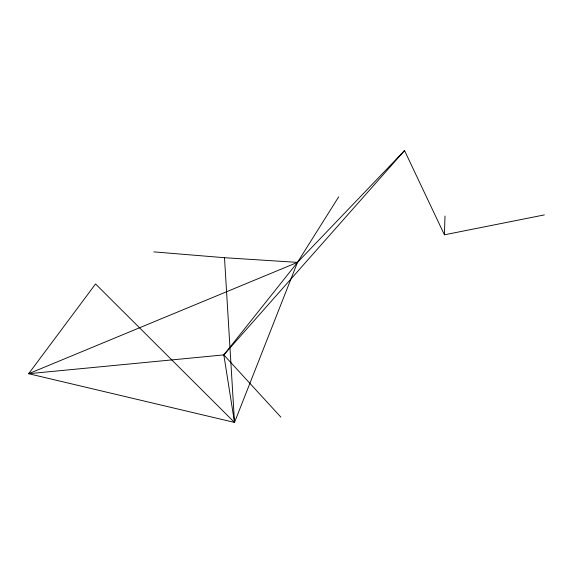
<?xml version="1.0" encoding="UTF-8"?>
<svg xmlns="http://www.w3.org/2000/svg" width="573" height="573" viewBox="0 0 573 573"><rect width="100%" height="100%" fill="white"/><g stroke="black" fill="none" stroke-linecap="round" stroke-linejoin="round"><path stroke-width="0.86" d="M544.35 214.911L444.419 234.808L445.006 216.05M153.829 251.876L224.501 257.707L234.515 422.43L95.548 283.972L28.65 373.711L234.515 422.43L297.48 262.377L338.679 196.84M224.501 257.707L297.48 262.377L28.65 373.711L223.821 354.895L297.48 262.377L404.538 150.57L444.419 234.808M234.515 422.43L223.821 354.895L404.538 150.57M223.821 354.895L280.885 417.137"/></g></svg>
